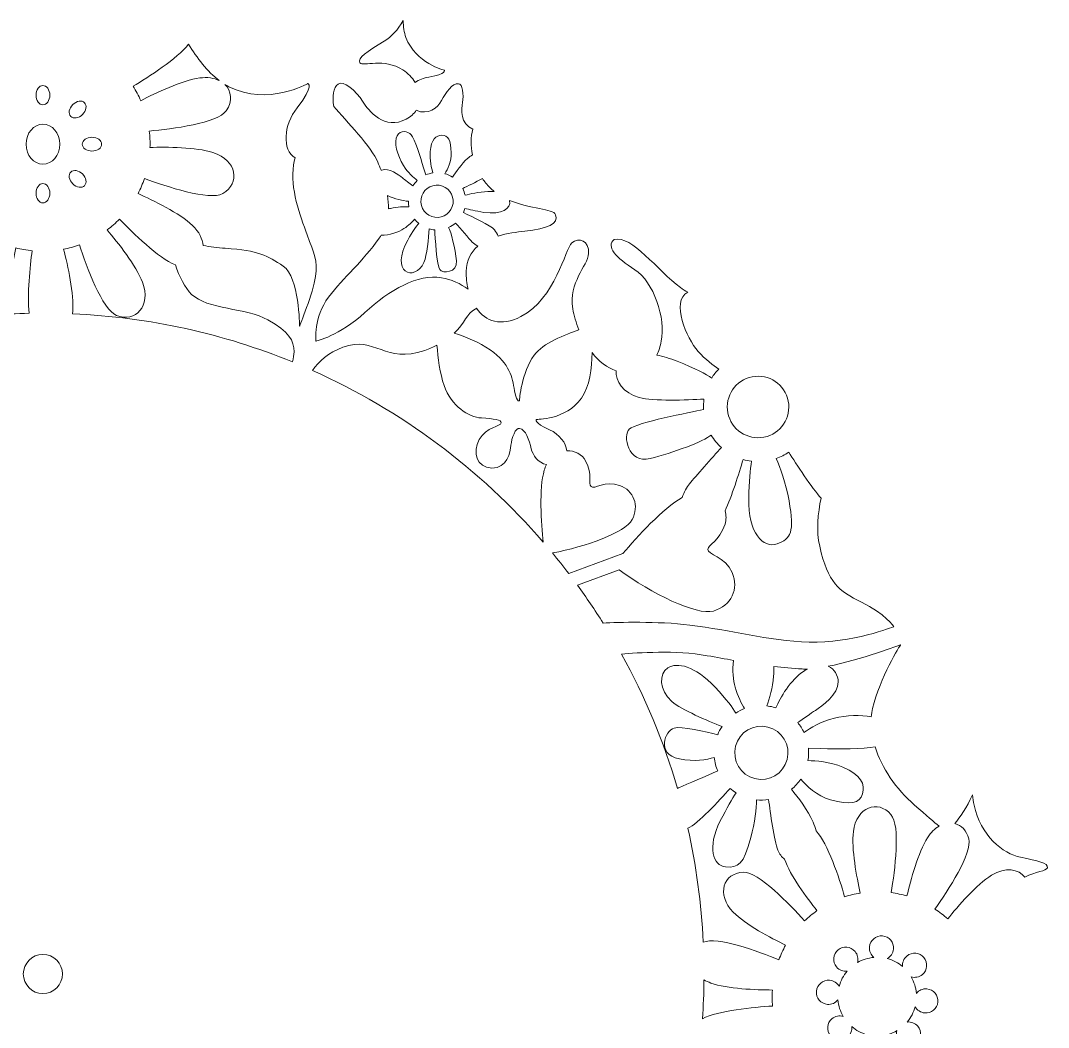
# Model space of a CAD drawing. Header units: inches. Extents: x -22.3 to 19.4, y -6.8 to 10.
# Drawn here: x -13.56 to -5.65, y 1.23 to 8.97 of the extents above; entities that cross this region are included whole.
import ezdxf

# ---------------------------------------------------------------- set-up
doc = ezdxf.new("R2010")
doc.units = ezdxf.units.IN
doc.header["$MEASUREMENT"] = 0
doc.layers.add('Layer 1', color=7, linetype='Continuous')

msp = doc.modelspace()

# ---------------------------------------------------------------- linework, layer by layer
at = {"layer": 'Layer 1', "color": 240, "lineweight": 9}
for points, knots in [([(-10.5218, 8.4987), (-10.4922, 8.5186), (-10.4558, 8.5335), (-10.4163, 8.5398), (-10.4163, 8.5398), (-10.2766, 8.5621), (-10.2963, 8.592), (-10.2963, 8.592), (-10.2963, 8.592), (-10.2963, 8.592), (-10.518, 8.6431), (-10.5928, 8.8447), (-10.5928, 8.8447), (-10.6071, 8.8833), (-10.613, 8.9277), (-10.6133, 8.9742), (-10.6133, 8.9742), (-10.654, 8.903), (-10.7064, 8.8484), (-10.7599, 8.8159), (-10.7599, 8.8159), (-10.8922, 8.7358), (-10.9693, 8.6844), (-10.9464, 8.6501), (-10.9464, 8.6501), (-10.9235, 8.6158), (-10.7627, 8.6902), (-10.616, 8.5942), (-10.616, 8.5942), (-10.5763, 8.5682), (-10.5442, 8.535), (-10.5218, 8.4987)], [0, 0, 0, 0, 0.111111, 0.111111, 0.111111, 0.111111, 0.222222, 0.222222, 0.222222, 0.222222, 0.333333, 0.333333, 0.333333, 0.333333, 0.444444, 0.444444, 0.444444, 0.444444, 0.555556, 0.555556, 0.555556, 0.555556, 0.666667, 0.666667, 0.666667, 0.666667, 0.777778, 0.777778, 0.777778, 0.777778, 1, 1, 1, 1]), ([(-12.0288, 8.5125), (-12.1194, 8.582), (-12.1994, 8.6861), (-12.2649, 8.792), (-12.2649, 8.792), (-12.3541, 8.6799), (-12.5713, 8.5409), (-12.6919, 8.4686), (-12.6919, 8.4686), (-12.6692, 8.4333), (-12.649, 8.3962), (-12.6318, 8.3575), (-12.6318, 8.3575), (-12.5184, 8.4161), (-12.3134, 8.5141), (-12.1789, 8.5323), (-12.1789, 8.5323), (-12.1189, 8.5405), (-12.068, 8.5319), (-12.0288, 8.5125)], [0, 0, 0, 0, 0.166667, 0.166667, 0.166667, 0.166667, 0.333333, 0.333333, 0.333333, 0.333333, 0.5, 0.5, 0.5, 0.5, 0.666667, 0.666667, 0.666667, 0.666667, 1, 1, 1, 1]), ([(-13.3849, 8.4746), (-13.3556, 8.4746), (-13.3317, 8.4412), (-13.3317, 8.4001), (-13.3317, 8.4001), (-13.3317, 8.359), (-13.3556, 8.3256), (-13.3849, 8.3256), (-13.3849, 8.3256), (-13.4143, 8.3256), (-13.4381, 8.359), (-13.4381, 8.4001), (-13.4381, 8.4001), (-13.4381, 8.4412), (-13.4143, 8.4746), (-13.3849, 8.4746)], [0, 0, 0, 0, 0.2, 0.2, 0.2, 0.2, 0.4, 0.4, 0.4, 0.4, 0.6, 0.6, 0.6, 0.6, 1, 1, 1, 1]), ([(-11.4457, 7.9167), (-11.4499, 7.8989), (-11.4535, 7.8812), (-11.4563, 7.8635), (-11.4563, 7.8635), (-11.4853, 7.6817), (-11.4074, 7.4754), (-11.3524, 7.3256), (-11.3524, 7.3256), (-11.2974, 7.1759), (-11.2699, 7.13), (-11.2882, 7.0047), (-11.2882, 7.0047), (-11.3065, 6.8794), (-11.4105, 6.6227), (-11.4105, 6.6227), (-11.4105, 6.6227), (-11.4105, 6.6227), (-11.4135, 7.0017), (-11.5358, 7.0842), (-11.5358, 7.0842), (-11.658, 7.1667), (-11.7252, 7.2034), (-11.982, 7.2217), (-11.982, 7.2217), (-12.0431, 7.2261), (-12.1007, 7.2339), (-12.1528, 7.2433), (-12.1528, 7.2433), (-12.1565, 7.293), (-12.1821, 7.3477), (-12.2344, 7.3978), (-12.2344, 7.3978), (-12.3326, 7.4916), (-12.537, 7.5907), (-12.6535, 7.6428), (-12.6535, 7.6428), (-12.6342, 7.6799), (-12.6176, 7.7187), (-12.604, 7.759), (-12.604, 7.759), (-12.4404, 7.698), (-12.1042, 7.5848), (-12.0021, 7.6432), (-12.0021, 7.6432), (-11.8655, 7.7214), (-11.8906, 7.8981), (-12.0772, 7.9587), (-12.0772, 7.9587), (-12.2064, 8.0007), (-12.4337, 8.0013), (-12.5613, 7.9977), (-12.5613, 7.9977), (-12.5599, 8.0405), (-12.562, 8.0826), (-12.567, 8.1238), (-12.567, 8.1238), (-12.3932, 8.1398), (-12.041, 8.1837), (-11.9743, 8.2806), (-11.9743, 8.2806), (-11.9241, 8.3538), (-11.9337, 8.4328), (-11.9865, 8.4831), (-11.9865, 8.4831), (-11.9757, 8.4764), (-11.9648, 8.4702), (-11.9537, 8.4646), (-11.9537, 8.4646), (-11.6546, 8.3134), (-11.3472, 8.4898), (-11.3472, 8.4898), (-11.3472, 8.4898), (-11.3472, 8.4898), (-11.2929, 8.4765), (-11.4289, 8.3031), (-11.4289, 8.3031), (-11.5355, 8.1673), (-11.5456, 7.9819), (-11.4457, 7.9167)], [0, 0, 0, 0, 0.047619, 0.047619, 0.047619, 0.047619, 0.095238, 0.095238, 0.095238, 0.095238, 0.142857, 0.142857, 0.142857, 0.142857, 0.190476, 0.190476, 0.190476, 0.190476, 0.238095, 0.238095, 0.238095, 0.238095, 0.285714, 0.285714, 0.285714, 0.285714, 0.333333, 0.333333, 0.333333, 0.333333, 0.380952, 0.380952, 0.380952, 0.380952, 0.428571, 0.428571, 0.428571, 0.428571, 0.47619, 0.47619, 0.47619, 0.47619, 0.52381, 0.52381, 0.52381, 0.52381, 0.571429, 0.571429, 0.571429, 0.571429, 0.619048, 0.619048, 0.619048, 0.619048, 0.666667, 0.666667, 0.666667, 0.666667, 0.714286, 0.714286, 0.714286, 0.714286, 0.761905, 0.761905, 0.761905, 0.761905, 0.809524, 0.809524, 0.809524, 0.809524, 0.857143, 0.857143, 0.857143, 0.857143, 0.904762, 0.904762, 0.904762, 0.904762, 1, 1, 1, 1]), ([(-10.7838, 7.8217), (-10.792, 7.8444), (-10.8003, 7.8656), (-10.8084, 7.8849), (-10.8084, 7.8849), (-10.8553, 7.9976), (-11.052, 8.2032), (-11.1482, 8.3139), (-11.1482, 8.3139), (-11.1576, 8.3887), (-11.1526, 8.4588), (-11.1129, 8.4852), (-11.1129, 8.4852), (-11.0806, 8.5233), (-10.971, 8.4273), (-10.9262, 8.354), (-10.9262, 8.354), (-10.8814, 8.2807), (-10.7537, 8.1265), (-10.59, 8.2152), (-10.59, 8.2152), (-10.5554, 8.2339), (-10.5301, 8.2573), (-10.513, 8.2835), (-10.513, 8.2835), (-10.4236, 8.2432), (-10.3462, 8.3049), (-10.318, 8.359), (-10.318, 8.359), (-10.2858, 8.4207), (-10.2338, 8.495), (-10.1881, 8.4876), (-10.1881, 8.4876), (-10.1563, 8.4915), (-10.1466, 8.3984), (-10.1575, 8.3444), (-10.1575, 8.3444), (-10.1678, 8.2934), (-10.1747, 8.1764), (-10.0783, 8.1384), (-10.0783, 8.1384), (-10.0939, 8.0783), (-10.0953, 8.0095), (-10.0811, 7.9402), (-10.0811, 7.9402), (-10.0938, 7.9326), (-10.1066, 7.9232), (-10.1191, 7.9121), (-10.1191, 7.9121), (-10.164, 7.8723), (-10.2086, 7.8086), (-10.2341, 7.7693), (-10.2341, 7.7693), (-10.2521, 7.7809), (-10.2719, 7.7899), (-10.2929, 7.7959), (-10.2929, 7.7959), (-10.273, 7.8283), (-10.2402, 7.8926), (-10.2436, 7.9582), (-10.2436, 7.9582), (-10.2485, 8.0517), (-10.2679, 8.0942), (-10.3151, 8.0922), (-10.3151, 8.0922), (-10.3624, 8.0902), (-10.3975, 8.0582), (-10.4057, 7.9658), (-10.4057, 7.9658), (-10.4114, 7.9011), (-10.3953, 7.8355), (-10.3851, 7.8019), (-10.3851, 7.8019), (-10.4046, 7.7991), (-10.4232, 7.7937), (-10.4406, 7.7862), (-10.4406, 7.7862), (-10.4406, 7.7862), (-10.4564, 7.84), (-10.4564, 7.84), (-10.4564, 7.84), (-10.4823, 7.9285), (-10.5242, 8.0643), (-10.5521, 8.0941), (-10.5521, 8.0941), (-10.5799, 8.124), (-10.6326, 8.1346), (-10.6604, 8.0883), (-10.6604, 8.0883), (-10.6882, 8.042), (-10.6583, 7.9352), (-10.6117, 7.8582), (-10.6117, 7.8582), (-10.5796, 7.8052), (-10.5316, 7.7642), (-10.5048, 7.7438), (-10.5048, 7.7438), (-10.518, 7.7314), (-10.5296, 7.7173), (-10.5394, 7.7019), (-10.5394, 7.7019), (-10.5637, 7.7212), (-10.6008, 7.7483), (-10.6188, 7.7631), (-10.6188, 7.7631), (-10.6472, 7.7864), (-10.7241, 7.8429), (-10.7786, 7.8237), (-10.7786, 7.8237), (-10.7804, 7.8231), (-10.7821, 7.8224), (-10.7838, 7.8217)], [0, 0, 0, 0, 0.034483, 0.034483, 0.034483, 0.034483, 0.068966, 0.068966, 0.068966, 0.068966, 0.103448, 0.103448, 0.103448, 0.103448, 0.137931, 0.137931, 0.137931, 0.137931, 0.172414, 0.172414, 0.172414, 0.172414, 0.206897, 0.206897, 0.206897, 0.206897, 0.241379, 0.241379, 0.241379, 0.241379, 0.275862, 0.275862, 0.275862, 0.275862, 0.310345, 0.310345, 0.310345, 0.310345, 0.344828, 0.344828, 0.344828, 0.344828, 0.37931, 0.37931, 0.37931, 0.37931, 0.413793, 0.413793, 0.413793, 0.413793, 0.448276, 0.448276, 0.448276, 0.448276, 0.482759, 0.482759, 0.482759, 0.482759, 0.517241, 0.517241, 0.517241, 0.517241, 0.551724, 0.551724, 0.551724, 0.551724, 0.586207, 0.586207, 0.586207, 0.586207, 0.62069, 0.62069, 0.62069, 0.62069, 0.655172, 0.655172, 0.655172, 0.655172, 0.689655, 0.689655, 0.689655, 0.689655, 0.724138, 0.724138, 0.724138, 0.724138, 0.758621, 0.758621, 0.758621, 0.758621, 0.793103, 0.793103, 0.793103, 0.793103, 0.827586, 0.827586, 0.827586, 0.827586, 0.862069, 0.862069, 0.862069, 0.862069, 0.896552, 0.896552, 0.896552, 0.896552, 0.931034, 0.931034, 0.931034, 0.931034, 1, 1, 1, 1]), ([(-13.0654, 8.3422), (-13.0446, 8.3215), (-13.0514, 8.281), (-13.0805, 8.252), (-13.0805, 8.252), (-13.1095, 8.2229), (-13.1499, 8.2161), (-13.1707, 8.2369), (-13.1707, 8.2369), (-13.1915, 8.2577), (-13.1848, 8.2981), (-13.1557, 8.3272), (-13.1557, 8.3272), (-13.1266, 8.3563), (-13.0862, 8.363), (-13.0654, 8.3422)], [0, 0, 0, 0, 0.2, 0.2, 0.2, 0.2, 0.4, 0.4, 0.4, 0.4, 0.6, 0.6, 0.6, 0.6, 1, 1, 1, 1]), ([(-13.3849, 8.1769), (-13.3135, 8.1769), (-13.2555, 8.1079), (-13.2555, 8.0227), (-13.2555, 8.0227), (-13.2555, 7.9375), (-13.3135, 7.8685), (-13.3849, 7.8685), (-13.3849, 7.8685), (-13.4564, 7.8685), (-13.5143, 7.9375), (-13.5143, 8.0227), (-13.5143, 8.0227), (-13.5143, 8.1079), (-13.4564, 8.1769), (-13.3849, 8.1769)], [0, 0, 0, 0, 0.2, 0.2, 0.2, 0.2, 0.4, 0.4, 0.4, 0.4, 0.6, 0.6, 0.6, 0.6, 1, 1, 1, 1]), ([(-12.9331, 8.0227), (-12.9331, 7.9933), (-12.9664, 7.9695), (-13.0075, 7.9695), (-13.0075, 7.9695), (-13.0486, 7.9695), (-13.082, 7.9933), (-13.082, 8.0227), (-13.082, 8.0227), (-13.082, 8.0521), (-13.0486, 8.0759), (-13.0075, 8.0759), (-13.0075, 8.0759), (-12.9664, 8.0759), (-12.9331, 8.0521), (-12.9331, 8.0227)], [0, 0, 0, 0, 0.2, 0.2, 0.2, 0.2, 0.4, 0.4, 0.4, 0.4, 0.6, 0.6, 0.6, 0.6, 1, 1, 1, 1]), ([(-13.0654, 7.7032), (-13.0862, 7.6824), (-13.1266, 7.6892), (-13.1557, 7.7182), (-13.1557, 7.7182), (-13.1848, 7.7473), (-13.1915, 7.7877), (-13.1707, 7.8085), (-13.1707, 7.8085), (-13.1499, 7.8293), (-13.1095, 7.8225), (-13.0805, 7.7934), (-13.0805, 7.7934), (-13.0514, 7.7644), (-13.0446, 7.724), (-13.0654, 7.7032)], [0, 0, 0, 0, 0.2, 0.2, 0.2, 0.2, 0.4, 0.4, 0.4, 0.4, 0.6, 0.6, 0.6, 0.6, 1, 1, 1, 1]), ([(-9.9133, 7.6592), (-9.9274, 7.6594), (-9.9433, 7.659), (-9.9612, 7.6581), (-9.9612, 7.6581), (-10.0364, 7.6545), (-10.0984, 7.6405), (-10.1373, 7.6294), (-10.1373, 7.6294), (-10.1412, 7.6482), (-10.1476, 7.6661), (-10.156, 7.6827), (-10.156, 7.6827), (-10.1198, 7.6995), (-10.0543, 7.7305), (-10.0041, 7.7581), (-10.0041, 7.7581), (-9.9961, 7.7463), (-9.9876, 7.7348), (-9.9785, 7.7236), (-9.9785, 7.7236), (-9.9584, 7.699), (-9.9365, 7.6777), (-9.9133, 7.6592)], [0, 0, 0, 0, 0.142857, 0.142857, 0.142857, 0.142857, 0.285714, 0.285714, 0.285714, 0.285714, 0.428571, 0.428571, 0.428571, 0.428571, 0.571429, 0.571429, 0.571429, 0.571429, 0.714286, 0.714286, 0.714286, 0.714286, 1, 1, 1, 1]), ([(-13.3849, 7.5708), (-13.4143, 7.5708), (-13.4381, 7.6042), (-13.4381, 7.6453), (-13.4381, 7.6453), (-13.4381, 7.6864), (-13.4143, 7.7198), (-13.3849, 7.7198), (-13.3849, 7.7198), (-13.3556, 7.7198), (-13.3317, 7.6864), (-13.3317, 7.6453), (-13.3317, 7.6453), (-13.3317, 7.6042), (-13.3556, 7.5708), (-13.3849, 7.5708)], [0, 0, 0, 0, 0.2, 0.2, 0.2, 0.2, 0.4, 0.4, 0.4, 0.4, 0.6, 0.6, 0.6, 0.6, 1, 1, 1, 1]), ([(-10.4771, 7.5759), (-10.4729, 7.5074), (-10.4139, 7.4554), (-10.3454, 7.4596), (-10.3454, 7.4596), (-10.277, 7.4639), (-10.2249, 7.5228), (-10.2292, 7.5913), (-10.2292, 7.5913), (-10.2334, 7.6598), (-10.2924, 7.7118), (-10.3609, 7.7076), (-10.3609, 7.7076), (-10.4293, 7.7033), (-10.4814, 7.6444), (-10.4771, 7.5759)], [0, 0, 0, 0, 0.2, 0.2, 0.2, 0.2, 0.4, 0.4, 0.4, 0.4, 0.6, 0.6, 0.6, 0.6, 1, 1, 1, 1]), ([(-10.7275, 7.5246), (-10.7267, 7.5594), (-10.7292, 7.5943), (-10.7341, 7.6286), (-10.7341, 7.6286), (-10.678, 7.5995), (-10.6129, 7.5879), (-10.5738, 7.5833), (-10.5738, 7.5833), (-10.5738, 7.5789), (-10.5736, 7.5744), (-10.5733, 7.5699), (-10.5733, 7.5699), (-10.5727, 7.5598), (-10.5714, 7.5498), (-10.5695, 7.5402), (-10.5695, 7.5402), (-10.6048, 7.5416), (-10.6591, 7.5409), (-10.711, 7.5288), (-10.711, 7.5288), (-10.7166, 7.5275), (-10.7221, 7.5261), (-10.7275, 7.5246)], [0, 0, 0, 0, 0.142857, 0.142857, 0.142857, 0.142857, 0.285714, 0.285714, 0.285714, 0.285714, 0.428571, 0.428571, 0.428571, 0.428571, 0.571429, 0.571429, 0.571429, 0.571429, 0.714286, 0.714286, 0.714286, 0.714286, 1, 1, 1, 1]), ([(-9.8838, 7.3161), (-9.8893, 7.3321), (-9.8986, 7.3482), (-9.9112, 7.3631), (-9.9112, 7.3631), (-9.9435, 7.401), (-10.0772, 7.4635), (-10.1506, 7.4959), (-10.1506, 7.4959), (-10.1461, 7.5064), (-10.1423, 7.5174), (-10.1394, 7.5286), (-10.1394, 7.5286), (-10.1073, 7.5201), (-10.0588, 7.5091), (-9.9921, 7.4983), (-9.9921, 7.4983), (-9.8551, 7.4762), (-9.7823, 7.5299), (-9.7952, 7.5876), (-9.7952, 7.5876), (-9.7952, 7.5876), (-9.7958, 7.5903), (-9.7958, 7.5903), (-9.7958, 7.5903), (-9.6336, 7.521), (-9.4612, 7.5298), (-9.4411, 7.4802), (-9.4411, 7.4802), (-9.4127, 7.4104), (-9.5007, 7.3719), (-9.6787, 7.3532), (-9.6787, 7.3532), (-9.7411, 7.3467), (-9.8145, 7.3368), (-9.8838, 7.3161)], [0, 0, 0, 0, 0.1, 0.1, 0.1, 0.1, 0.2, 0.2, 0.2, 0.2, 0.3, 0.3, 0.3, 0.3, 0.4, 0.4, 0.4, 0.4, 0.5, 0.5, 0.5, 0.5, 0.6, 0.6, 0.6, 0.6, 0.7, 0.7, 0.7, 0.7, 0.8, 0.8, 0.8, 0.8, 1, 1, 1, 1]), ([(-12.3663, 7.0938), (-12.3349, 7.007), (-12.2928, 6.9169), (-12.2418, 6.8672), (-12.2418, 6.8672), (-12.1226, 6.751), (-11.82, 6.7633), (-11.655, 6.6716), (-11.655, 6.6716), (-11.4899, 6.5799), (-11.4532, 6.5127), (-11.4532, 6.424), (-11.4532, 6.424), (-11.4532, 6.4017), (-11.4585, 6.3752), (-11.4663, 6.348), (-11.4663, 6.348), (-11.9919, 6.5624), (-12.5615, 6.6914), (-13.1578, 6.7176), (-13.1578, 6.7176), (-13.1571, 6.7228), (-13.1565, 6.7282), (-13.156, 6.7336), (-13.156, 6.7336), (-13.1439, 6.8689), (-13.1938, 7.0905), (-13.2258, 7.2141), (-13.2258, 7.2141), (-13.1841, 7.2222), (-13.1434, 7.2336), (-13.1041, 7.2479), (-13.1041, 7.2479), (-13.0498, 7.082), (-12.9286, 6.7484), (-12.8193, 6.7051), (-12.8193, 6.7051), (-12.6729, 6.6471), (-12.5505, 6.7769), (-12.6194, 6.9605), (-12.6194, 6.9605), (-12.6672, 7.0877), (-12.8085, 7.2658), (-12.8908, 7.3633), (-12.8908, 7.3633), (-12.8571, 7.3886), (-12.8254, 7.4164), (-12.7959, 7.4465), (-12.7959, 7.4465), (-12.6936, 7.3399), (-12.4958, 7.1458), (-12.3663, 7.0938)], [0, 0, 0, 0, 0.071429, 0.071429, 0.071429, 0.071429, 0.142857, 0.142857, 0.142857, 0.142857, 0.214286, 0.214286, 0.214286, 0.214286, 0.285714, 0.285714, 0.285714, 0.285714, 0.357143, 0.357143, 0.357143, 0.357143, 0.428571, 0.428571, 0.428571, 0.428571, 0.5, 0.5, 0.5, 0.5, 0.571429, 0.571429, 0.571429, 0.571429, 0.642857, 0.642857, 0.642857, 0.642857, 0.714286, 0.714286, 0.714286, 0.714286, 0.785714, 0.785714, 0.785714, 0.785714, 0.857143, 0.857143, 0.857143, 0.857143, 1, 1, 1, 1]), ([(-10.1146, 6.9077), (-10.1694, 6.9479), (-10.2444, 6.9828), (-10.3194, 6.9956), (-10.3194, 6.9956), (-10.4997, 7.0261), (-10.7167, 6.9039), (-10.9092, 6.7266), (-10.9092, 6.7266), (-11.1018, 6.5493), (-11.2851, 6.5065), (-11.2851, 6.5065), (-11.2851, 6.5065), (-11.2851, 6.5065), (-11.3035, 6.693), (-11.1873, 6.8458), (-11.1873, 6.8458), (-11.0712, 6.9986), (-10.9245, 7.1209), (-10.7961, 7.3012), (-10.7961, 7.3012), (-10.791, 7.3084), (-10.7863, 7.3157), (-10.7818, 7.3231), (-10.7818, 7.3231), (-10.7232, 7.3196), (-10.645, 7.3474), (-10.6075, 7.3727), (-10.6075, 7.3727), (-10.5714, 7.3971), (-10.5428, 7.4264), (-10.5256, 7.446), (-10.5256, 7.446), (-10.516, 7.434), (-10.5053, 7.4231), (-10.4935, 7.4134), (-10.4935, 7.4134), (-10.5114, 7.3927), (-10.5406, 7.3538), (-10.5788, 7.2844), (-10.5788, 7.2844), (-10.6456, 7.1632), (-10.6366, 7.0793), (-10.5975, 7.0473), (-10.5975, 7.0473), (-10.5584, 7.0154), (-10.4863, 7.0366), (-10.4539, 7.1129), (-10.4539, 7.1129), (-10.4306, 7.1677), (-10.4185, 7.3005), (-10.4135, 7.3713), (-10.4135, 7.3713), (-10.3998, 7.3674), (-10.3857, 7.3648), (-10.3711, 7.3637), (-10.3711, 7.3637), (-10.3676, 7.3095), (-10.3546, 7.0887), (-10.3329, 7.0572), (-10.3329, 7.0572), (-10.3112, 7.0257), (-10.1931, 7.032), (-10.2033, 7.1247), (-10.2033, 7.1247), (-10.2136, 7.2174), (-10.2447, 7.3509), (-10.2651, 7.3812), (-10.2651, 7.3812), (-10.2451, 7.39), (-10.2266, 7.4016), (-10.2102, 7.4155), (-10.2102, 7.4155), (-10.1749, 7.3747), (-10.1065, 7.2958), (-10.0819, 7.2689), (-10.0819, 7.2689), (-10.0714, 7.2575), (-10.0569, 7.2465), (-10.0402, 7.2374), (-10.0402, 7.2374), (-10.0928, 7.1928), (-10.1278, 7.1308), (-10.1291, 7.0434), (-10.1291, 7.0434), (-10.1298, 6.9972), (-10.1249, 6.9512), (-10.1146, 6.9077)], [0, 0, 0, 0, 0.043478, 0.043478, 0.043478, 0.043478, 0.086957, 0.086957, 0.086957, 0.086957, 0.130435, 0.130435, 0.130435, 0.130435, 0.173913, 0.173913, 0.173913, 0.173913, 0.217391, 0.217391, 0.217391, 0.217391, 0.26087, 0.26087, 0.26087, 0.26087, 0.304348, 0.304348, 0.304348, 0.304348, 0.347826, 0.347826, 0.347826, 0.347826, 0.391304, 0.391304, 0.391304, 0.391304, 0.434783, 0.434783, 0.434783, 0.434783, 0.478261, 0.478261, 0.478261, 0.478261, 0.521739, 0.521739, 0.521739, 0.521739, 0.565217, 0.565217, 0.565217, 0.565217, 0.608696, 0.608696, 0.608696, 0.608696, 0.652174, 0.652174, 0.652174, 0.652174, 0.695652, 0.695652, 0.695652, 0.695652, 0.73913, 0.73913, 0.73913, 0.73913, 0.782609, 0.782609, 0.782609, 0.782609, 0.826087, 0.826087, 0.826087, 0.826087, 0.869565, 0.869565, 0.869565, 0.869565, 0.913043, 0.913043, 0.913043, 0.913043, 1, 1, 1, 1]), ([(-10.2203, 6.5684), (-10.1397, 6.6465), (-10.1234, 6.7212), (-10.0596, 6.7541), (-10.0596, 6.7541), (-10.0561, 6.7559), (-10.053, 6.7578), (-10.0502, 6.7598), (-10.0502, 6.7598), (-9.9793, 6.6606), (-9.8626, 6.6155), (-9.7083, 6.6958), (-9.7083, 6.6958), (-9.4385, 6.8363), (-9.3693, 7.2147), (-9.3159, 7.2627), (-9.3159, 7.2627), (-9.2625, 7.3107), (-9.1817, 7.2798), (-9.1877, 7.1813), (-9.1877, 7.1813), (-9.1938, 7.0827), (-9.3446, 6.9616), (-9.309, 6.7561), (-9.309, 6.7561), (-9.2999, 6.7036), (-9.2837, 6.6481), (-9.2614, 6.5941), (-9.2614, 6.5941), (-9.3677, 6.5586), (-9.539, 6.4901), (-9.6055, 6.3996), (-9.6055, 6.3996), (-9.7049, 6.2642), (-9.7189, 6.0522), (-9.7189, 6.0522), (-9.7189, 6.0522), (-9.7189, 6.0522), (-9.7355, 6.0192), (-9.7568, 6.126), (-9.7568, 6.126), (-9.778, 6.2329), (-9.7875, 6.3275), (-9.9453, 6.4403), (-9.9453, 6.4403), (-10.0267, 6.4985), (-10.1348, 6.5409), (-10.2203, 6.5684)], [0, 0, 0, 0, 0.076923, 0.076923, 0.076923, 0.076923, 0.153846, 0.153846, 0.153846, 0.153846, 0.230769, 0.230769, 0.230769, 0.230769, 0.307692, 0.307692, 0.307692, 0.307692, 0.384615, 0.384615, 0.384615, 0.384615, 0.461538, 0.461538, 0.461538, 0.461538, 0.538462, 0.538462, 0.538462, 0.538462, 0.615385, 0.615385, 0.615385, 0.615385, 0.692308, 0.692308, 0.692308, 0.692308, 0.769231, 0.769231, 0.769231, 0.769231, 0.846154, 0.846154, 0.846154, 0.846154, 1, 1, 1, 1]), ([(-8.24, 6.2234), (-8.2835, 6.2521), (-8.3643, 6.2975), (-8.5048, 6.3525), (-8.5048, 6.3525), (-8.5623, 6.375), (-8.6149, 6.3901), (-8.6624, 6.3991), (-8.6624, 6.3991), (-8.6475, 6.4303), (-8.6361, 6.4667), (-8.6278, 6.5077), (-8.6278, 6.5077), (-8.5923, 6.6809), (-8.6861, 6.9647), (-8.8315, 7.0568), (-8.8315, 7.0568), (-8.977, 7.1488), (-9.0565, 7.2359), (-8.9898, 7.29), (-8.9898, 7.29), (-8.8568, 7.3245), (-8.6566, 7.0512), (-8.4811, 6.9192), (-8.4811, 6.9192), (-8.4627, 6.9054), (-8.4438, 6.8941), (-8.4245, 6.8852), (-8.4245, 6.8852), (-8.5576, 6.8113), (-8.4335, 6.5286), (-8.3451, 6.4287), (-8.3451, 6.4287), (-8.29, 6.3664), (-8.2277, 6.3197), (-8.1864, 6.2921), (-8.1864, 6.2921), (-8.2066, 6.2711), (-8.2246, 6.248), (-8.24, 6.2234)], [0, 0, 0, 0, 0.090909, 0.090909, 0.090909, 0.090909, 0.181818, 0.181818, 0.181818, 0.181818, 0.272727, 0.272727, 0.272727, 0.272727, 0.363636, 0.363636, 0.363636, 0.363636, 0.454545, 0.454545, 0.454545, 0.454545, 0.545455, 0.545455, 0.545455, 0.545455, 0.636364, 0.636364, 0.636364, 0.636364, 0.727273, 0.727273, 0.727273, 0.727273, 0.818182, 0.818182, 0.818182, 0.818182, 1, 1, 1, 1]), ([(-13.4902, 6.7216), (-13.5071, 6.8661), (-13.4844, 7.08), (-13.468, 7.2029), (-13.468, 7.2029), (-13.5106, 7.2072), (-13.5521, 7.2147), (-13.5923, 7.2251), (-13.5923, 7.2251), (-13.6172, 7.0999), (-13.6683, 6.8785), (-13.7379, 6.762), (-13.7379, 6.762), (-13.7504, 6.7411), (-13.764, 6.723), (-13.7785, 6.7076), (-13.7785, 6.7076), (-13.6831, 6.7149), (-13.587, 6.7196), (-13.4902, 6.7216)], [0, 0, 0, 0, 0.166667, 0.166667, 0.166667, 0.166667, 0.333333, 0.333333, 0.333333, 0.333333, 0.5, 0.5, 0.5, 0.5, 0.666667, 0.666667, 0.666667, 0.666667, 1, 1, 1, 1]), ([(-11.3124, 6.2823), (-11.2632, 6.349), (-11.1882, 6.4201), (-11.0773, 6.4607), (-11.0773, 6.4607), (-10.8267, 6.5524), (-10.753, 6.3268), (-10.4477, 6.4363), (-10.4477, 6.4363), (-10.4123, 6.4489), (-10.3813, 6.4623), (-10.354, 6.476), (-10.354, 6.476), (-10.3464, 6.3817), (-10.3308, 6.2559), (-10.2992, 6.1667), (-10.2992, 6.1667), (-10.2424, 6.0059), (-10.1097, 5.922), (-10.0123, 5.9159), (-10.0123, 5.9159), (-9.915, 5.9098), (-9.8568, 5.9036), (-9.8596, 5.8778), (-9.8596, 5.8778), (-9.8623, 5.8519), (-9.974, 5.8465), (-10.0279, 5.7498), (-10.0279, 5.7498), (-10.0819, 5.6532), (-10.0491, 5.5321), (-9.9316, 5.5304), (-9.9316, 5.5304), (-9.8142, 5.5287), (-9.7879, 5.6522), (-9.7843, 5.7063), (-9.7843, 5.7063), (-9.7806, 5.7604), (-9.7475, 5.8462), (-9.7183, 5.8343), (-9.7183, 5.8343), (-9.673, 5.8295), (-9.6428, 5.7456), (-9.6282, 5.6787), (-9.6282, 5.6787), (-9.6177, 5.6308), (-9.5774, 5.5698), (-9.5111, 5.5573), (-9.5111, 5.5573), (-9.5176, 5.5441), (-9.5234, 5.5297), (-9.5282, 5.5139), (-9.5282, 5.5139), (-9.5702, 5.3747), (-9.5512, 5.1046), (-9.5369, 4.9612), (-9.5369, 4.9612), (-10.0216, 5.5221), (-10.6269, 5.9759), (-11.3124, 6.2823)], [0, 0, 0, 0, 0.0625, 0.0625, 0.0625, 0.0625, 0.125, 0.125, 0.125, 0.125, 0.1875, 0.1875, 0.1875, 0.1875, 0.25, 0.25, 0.25, 0.25, 0.3125, 0.3125, 0.3125, 0.3125, 0.375, 0.375, 0.375, 0.375, 0.4375, 0.4375, 0.4375, 0.4375, 0.5, 0.5, 0.5, 0.5, 0.5625, 0.5625, 0.5625, 0.5625, 0.625, 0.625, 0.625, 0.625, 0.6875, 0.6875, 0.6875, 0.6875, 0.75, 0.75, 0.75, 0.75, 0.8125, 0.8125, 0.8125, 0.8125, 0.875, 0.875, 0.875, 0.875, 1, 1, 1, 1]), ([(-8.9231, 4.8741), (-8.9231, 4.8741), (-9.3393, 4.718), (-9.3393, 4.718), (-9.3393, 4.718), (-9.3804, 4.7719), (-9.4226, 4.8249), (-9.4657, 4.877), (-9.4657, 4.877), (-9.2109, 4.925), (-8.9062, 5.0331), (-8.8527, 5.1334), (-8.8527, 5.1334), (-8.7949, 5.2417), (-8.8401, 5.3564), (-8.9484, 5.3972), (-8.9484, 5.3972), (-9.0567, 5.438), (-9.1465, 5.3622), (-9.1687, 5.3882), (-9.1687, 5.3882), (-9.191, 5.4143), (-9.1546, 5.4776), (-9.2102, 5.585), (-9.2102, 5.585), (-9.2362, 5.6352), (-9.2945, 5.6655), (-9.3552, 5.6637), (-9.3552, 5.6637), (-9.3589, 5.723), (-9.4119, 5.7905), (-9.4883, 5.825), (-9.4883, 5.825), (-9.6151, 5.8821), (-9.5887, 5.9054), (-9.5887, 5.9054), (-9.5887, 5.9054), (-9.5887, 5.9054), (-9.3652, 5.8968), (-9.2422, 6.0688), (-9.2422, 6.0688), (-9.1791, 6.1571), (-9.1623, 6.3003), (-9.161, 6.4188), (-9.161, 6.4188), (-9.1084, 6.3518), (-9.0449, 6.3001), (-8.9743, 6.2794), (-8.9743, 6.2794), (-8.9832, 6.2017), (-8.9218, 6.1084), (-8.7977, 6.074), (-8.7977, 6.074), (-8.6885, 6.0437), (-8.4345, 6.0537), (-8.2996, 6.0618), (-8.2996, 6.0618), (-8.3035, 6.035), (-8.3049, 6.0076), (-8.3035, 5.9799), (-8.3035, 5.9799), (-8.4051, 5.9598), (-8.8188, 5.8804), (-8.8729, 5.8315), (-8.8729, 5.8315), (-8.9271, 5.7827), (-8.8858, 5.5612), (-8.7133, 5.6036), (-8.7133, 5.6036), (-8.5407, 5.646), (-8.2962, 5.7379), (-8.2441, 5.7841), (-8.2441, 5.7841), (-8.2226, 5.7483), (-8.196, 5.7163), (-8.1656, 5.6888), (-8.1656, 5.6888), (-8.234, 5.612), (-8.3661, 5.4633), (-8.4108, 5.41), (-8.4108, 5.41), (-8.4334, 5.383), (-8.4534, 5.3452), (-8.467, 5.3035), (-8.467, 5.3035), (-8.6149, 5.222), (-8.815, 5.0007), (-8.9231, 4.8737), (-8.9231, 4.8737), (-8.9231, 4.8737), (-8.9231, 4.8741), (-8.9231, 4.8741)], [0, 0, 0, 0, 0.041667, 0.041667, 0.041667, 0.041667, 0.083333, 0.083333, 0.083333, 0.083333, 0.125, 0.125, 0.125, 0.125, 0.166667, 0.166667, 0.166667, 0.166667, 0.208333, 0.208333, 0.208333, 0.208333, 0.25, 0.25, 0.25, 0.25, 0.291667, 0.291667, 0.291667, 0.291667, 0.333333, 0.333333, 0.333333, 0.333333, 0.375, 0.375, 0.375, 0.375, 0.416667, 0.416667, 0.416667, 0.416667, 0.458333, 0.458333, 0.458333, 0.458333, 0.5, 0.5, 0.5, 0.5, 0.541667, 0.541667, 0.541667, 0.541667, 0.583333, 0.583333, 0.583333, 0.583333, 0.625, 0.625, 0.625, 0.625, 0.666667, 0.666667, 0.666667, 0.666667, 0.708333, 0.708333, 0.708333, 0.708333, 0.75, 0.75, 0.75, 0.75, 0.791667, 0.791667, 0.791667, 0.791667, 0.833333, 0.833333, 0.833333, 0.833333, 0.875, 0.875, 0.875, 0.875, 0.916667, 0.916667, 0.916667, 0.916667, 1, 1, 1, 1]), ([(-7.929, 6.2328), (-8.0573, 6.2077), (-8.1409, 6.0834), (-8.1159, 5.9552), (-8.1159, 5.9552), (-8.0909, 5.8269), (-7.9666, 5.7432), (-7.8383, 5.7682), (-7.8383, 5.7682), (-7.71, 5.7933), (-7.6263, 5.9176), (-7.6514, 6.0459), (-7.6514, 6.0459), (-7.6764, 6.1741), (-7.8007, 6.2578), (-7.929, 6.2328)], [0, 0, 0, 0, 0.2, 0.2, 0.2, 0.2, 0.4, 0.4, 0.4, 0.4, 0.6, 0.6, 0.6, 0.6, 1, 1, 1, 1]), ([(-9.2738, 4.6302), (-9.2738, 4.6302), (-8.9532, 4.746), (-8.9532, 4.746), (-8.9532, 4.746), (-8.7046, 4.5676), (-8.3572, 4.3933), (-8.2273, 4.4304), (-8.2273, 4.4304), (-8.089, 4.4699), (-8.0293, 4.6013), (-8.083, 4.7258), (-8.083, 4.7258), (-8.1367, 4.8502), (-8.2737, 4.8641), (-8.2698, 4.904), (-8.2698, 4.904), (-8.266, 4.9439), (-8.1831, 4.9648), (-8.1379, 5.0991), (-8.1379, 5.0991), (-8.127, 5.1316), (-8.1276, 5.167), (-8.1377, 5.2005), (-8.1377, 5.2005), (-8.0856, 5.3126), (-8.0309, 5.4877), (-7.999, 5.5962), (-7.999, 5.5962), (-7.978, 5.5902), (-7.9564, 5.5859), (-7.9345, 5.5832), (-7.9345, 5.5832), (-7.9425, 5.5204), (-7.9513, 5.4261), (-7.9551, 5.2974), (-7.9551, 5.2974), (-7.9629, 5.0331), (-7.8433, 4.9089), (-7.7375, 4.9476), (-7.7375, 4.9476), (-7.6317, 4.9862), (-7.6016, 5.0353), (-7.6456, 5.2786), (-7.6456, 5.2786), (-7.671, 5.4198), (-7.7129, 5.5335), (-7.7436, 5.6041), (-7.7436, 5.6041), (-7.709, 5.6163), (-7.6768, 5.6327), (-7.6475, 5.6527), (-7.6475, 5.6527), (-7.5909, 5.5634), (-7.4683, 5.3739), (-7.3992, 5.2991), (-7.3992, 5.2991), (-7.4235, 5.1826), (-7.4366, 5.0475), (-7.4094, 4.9287), (-7.4094, 4.9287), (-7.3449, 4.6468), (-7.267, 4.5849), (-7.0874, 4.4981), (-7.0874, 4.4981), (-6.9078, 4.4112), (-6.8392, 4.3094), (-6.8392, 4.3094), (-6.8392, 4.3094), (-6.8392, 4.3094), (-7.1655, 4.182), (-7.4898, 4.1915), (-7.4898, 4.1915), (-7.814, 4.2009), (-8.0907, 4.2841), (-8.4088, 4.3226), (-8.4088, 4.3226), (-8.6592, 4.3529), (-8.9593, 4.3434), (-9.0758, 4.338), (-9.0758, 4.338), (-9.1385, 4.4378), (-9.2045, 4.5352), (-9.2738, 4.6302)], [0, 0, 0, 0, 0.045455, 0.045455, 0.045455, 0.045455, 0.090909, 0.090909, 0.090909, 0.090909, 0.136364, 0.136364, 0.136364, 0.136364, 0.181818, 0.181818, 0.181818, 0.181818, 0.227273, 0.227273, 0.227273, 0.227273, 0.272727, 0.272727, 0.272727, 0.272727, 0.318182, 0.318182, 0.318182, 0.318182, 0.363636, 0.363636, 0.363636, 0.363636, 0.409091, 0.409091, 0.409091, 0.409091, 0.454545, 0.454545, 0.454545, 0.454545, 0.5, 0.5, 0.5, 0.5, 0.545455, 0.545455, 0.545455, 0.545455, 0.590909, 0.590909, 0.590909, 0.590909, 0.636364, 0.636364, 0.636364, 0.636364, 0.681818, 0.681818, 0.681818, 0.681818, 0.727273, 0.727273, 0.727273, 0.727273, 0.772727, 0.772727, 0.772727, 0.772727, 0.818182, 0.818182, 0.818182, 0.818182, 0.863636, 0.863636, 0.863636, 0.863636, 0.909091, 0.909091, 0.909091, 0.909091, 1, 1, 1, 1]), ([(-8.934, 4.0981), (-8.8126, 4.1097), (-8.5176, 4.1303), (-8.274, 4.0865), (-8.274, 4.0865), (-8.2005, 4.0734), (-8.1342, 4.0615), (-8.0727, 4.0508), (-8.0727, 4.0508), (-8.0818, 3.9756), (-8.0754, 3.8944), (-8.0609, 3.8446), (-8.0609, 3.8446), (-8.0408, 3.7755), (-8.0094, 3.7159), (-7.9873, 3.6791), (-7.9873, 3.6791), (-8.0108, 3.6701), (-8.0334, 3.6587), (-8.0546, 3.6451), (-8.0546, 3.6451), (-8.078, 3.6837), (-8.1244, 3.7491), (-8.214, 3.844), (-8.214, 3.844), (-8.3705, 4.0099), (-8.5068, 4.0383), (-8.5767, 3.9929), (-8.5767, 3.9929), (-8.6465, 3.9476), (-8.6496, 3.8238), (-8.5461, 3.7345), (-8.5461, 3.7345), (-8.4719, 3.6704), (-8.2695, 3.5843), (-8.161, 3.5407), (-8.161, 3.5407), (-8.1739, 3.5213), (-8.1851, 3.5003), (-8.1943, 3.4781), (-8.1943, 3.4781), (-8.2812, 3.5), (-8.4762, 3.5456), (-8.5288, 3.5298), (-8.5288, 3.5298), (-8.597, 3.5093), (-8.6755, 3.3306), (-8.4881, 3.2925), (-8.4881, 3.2925), (-8.3742, 3.2693), (-8.2781, 3.2862), (-8.2202, 3.303), (-8.2202, 3.303), (-8.2167, 3.267), (-8.2077, 3.2321), (-8.1941, 3.1994), (-8.1941, 3.1994), (-8.2759, 3.1646), (-8.4343, 3.0971), (-8.489, 3.0719), (-8.489, 3.0719), (-8.4936, 3.0698), (-8.4983, 3.0674), (-8.503, 3.0648), (-8.503, 3.0648), (-8.609, 3.4276), (-8.7543, 3.7737), (-8.934, 4.0981)], [0, 0, 0, 0, 0.055556, 0.055556, 0.055556, 0.055556, 0.111111, 0.111111, 0.111111, 0.111111, 0.166667, 0.166667, 0.166667, 0.166667, 0.222222, 0.222222, 0.222222, 0.222222, 0.277778, 0.277778, 0.277778, 0.277778, 0.333333, 0.333333, 0.333333, 0.333333, 0.388889, 0.388889, 0.388889, 0.388889, 0.444444, 0.444444, 0.444444, 0.444444, 0.5, 0.5, 0.5, 0.5, 0.555556, 0.555556, 0.555556, 0.555556, 0.611111, 0.611111, 0.611111, 0.611111, 0.666667, 0.666667, 0.666667, 0.666667, 0.722222, 0.722222, 0.722222, 0.722222, 0.777778, 0.777778, 0.777778, 0.777778, 0.833333, 0.833333, 0.833333, 0.833333, 0.888889, 0.888889, 0.888889, 0.888889, 1, 1, 1, 1]), ([(-7.3441, 4.0047), (-7.096, 4.0536), (-6.7872, 4.171), (-6.7872, 4.171), (-6.7872, 4.171), (-6.7872, 4.171), (-6.9468, 3.9167), (-7.0028, 3.6807), (-7.0028, 3.6807), (-7.0078, 3.6596), (-7.0111, 3.6381), (-7.013, 3.6161), (-7.013, 3.6161), (-7.0945, 3.6334), (-7.2036, 3.6285), (-7.2968, 3.6063), (-7.2968, 3.6063), (-7.3962, 3.5827), (-7.4847, 3.528), (-7.5303, 3.4962), (-7.5303, 3.4962), (-7.5432, 3.5232), (-7.5595, 3.5485), (-7.5786, 3.5716), (-7.5786, 3.5716), (-7.5361, 3.6), (-7.4749, 3.6446), (-7.4426, 3.6654), (-7.4426, 3.6654), (-7.3917, 3.6982), (-7.2643, 3.7904), (-7.2669, 3.8857), (-7.2669, 3.8857), (-7.2682, 3.9356), (-7.2955, 3.9843), (-7.3441, 4.0047)], [0, 0, 0, 0, 0.1, 0.1, 0.1, 0.1, 0.2, 0.2, 0.2, 0.2, 0.3, 0.3, 0.3, 0.3, 0.4, 0.4, 0.4, 0.4, 0.5, 0.5, 0.5, 0.5, 0.6, 0.6, 0.6, 0.6, 0.7, 0.7, 0.7, 0.7, 0.8, 0.8, 0.8, 0.8, 1, 1, 1, 1]), ([(-7.7621, 4.0036), (-7.6899, 3.995), (-7.619, 3.9886), (-7.5432, 3.9843), (-7.5432, 3.9843), (-7.5305, 3.9836), (-7.5169, 3.9836), (-7.5026, 3.9841), (-7.5026, 3.9841), (-7.5103, 3.98), (-7.518, 3.9754), (-7.526, 3.9704), (-7.526, 3.9704), (-7.638, 3.8994), (-7.7128, 3.7614), (-7.7474, 3.6854), (-7.7474, 3.6854), (-7.7544, 3.6876), (-7.7615, 3.6897), (-7.7687, 3.6915), (-7.7687, 3.6915), (-7.7849, 3.6956), (-7.8012, 3.6986), (-7.8173, 3.7004), (-7.8173, 3.7004), (-7.7973, 3.7551), (-7.7709, 3.8407), (-7.7637, 3.9283), (-7.7637, 3.9283), (-7.7616, 3.9538), (-7.761, 3.9792), (-7.7621, 4.0036)], [0, 0, 0, 0, 0.111111, 0.111111, 0.111111, 0.111111, 0.222222, 0.222222, 0.222222, 0.222222, 0.333333, 0.333333, 0.333333, 0.333333, 0.444444, 0.444444, 0.444444, 0.444444, 0.555556, 0.555556, 0.555556, 0.555556, 0.666667, 0.666667, 0.666667, 0.666667, 0.777778, 0.777778, 0.777778, 0.777778, 1, 1, 1, 1]), ([(-7.8078, 3.5375), (-7.9174, 3.5653), (-8.0289, 3.499), (-8.0567, 3.3894), (-8.0567, 3.3894), (-8.0846, 3.2798), (-8.0183, 3.1684), (-7.9087, 3.1405), (-7.9087, 3.1405), (-7.7991, 3.1127), (-7.6876, 3.179), (-7.6598, 3.2886), (-7.6598, 3.2886), (-7.6319, 3.3982), (-7.6982, 3.5096), (-7.8078, 3.5375)], [0, 0, 0, 0, 0.2, 0.2, 0.2, 0.2, 0.4, 0.4, 0.4, 0.4, 0.6, 0.6, 0.6, 0.6, 1, 1, 1, 1]), ([(-6.9838, 3.3852), (-6.9331, 3.2239), (-6.8233, 3.0616), (-6.6798, 2.937), (-6.6798, 2.937), (-6.5855, 2.8551), (-6.5273, 2.805), (-6.4915, 2.7744), (-6.4915, 2.7744), (-6.5233, 2.756), (-6.5539, 2.7268), (-6.5802, 2.6861), (-6.5802, 2.6861), (-6.6522, 2.5742), (-6.7095, 2.3591), (-6.738, 2.2373), (-6.738, 2.2373), (-6.7773, 2.2489), (-6.818, 2.2576), (-6.8598, 2.2632), (-6.8598, 2.2632), (-6.8317, 2.4319), (-6.7856, 2.7768), (-6.861, 2.8641), (-6.861, 2.8641), (-6.9617, 2.9809), (-7.127, 2.9236), (-7.1504, 2.7328), (-7.1504, 2.7328), (-7.1667, 2.6008), (-7.1248, 2.3822), (-7.0974, 2.2601), (-7.0974, 2.2601), (-7.1386, 2.2534), (-7.1787, 2.2436), (-7.2177, 2.2309), (-7.2177, 2.2309), (-7.2592, 2.3734), (-7.3461, 2.6412), (-7.4375, 2.7395), (-7.4375, 2.7395), (-7.443, 2.761), (-7.4507, 2.7833), (-7.4607, 2.806), (-7.4607, 2.806), (-7.5006, 2.8965), (-7.578, 2.9986), (-7.6268, 3.0585), (-7.6268, 3.0585), (-7.5995, 3.0809), (-7.5754, 3.1074), (-7.5555, 3.1374), (-7.5555, 3.1374), (-7.5145, 3.0898), (-7.4303, 3.0059), (-7.3255, 2.9782), (-7.3255, 2.9782), (-7.1763, 2.9387), (-7.0999, 2.9477), (-7.0793, 3.0229), (-7.0793, 3.0229), (-7.0586, 3.098), (-7.0909, 3.1693), (-7.2319, 3.2288), (-7.2319, 3.2288), (-7.3306, 3.2704), (-7.4417, 3.2781), (-7.4995, 3.279), (-7.4995, 3.279), (-7.4941, 3.311), (-7.4931, 3.343), (-7.4961, 3.3741), (-7.4961, 3.3741), (-7.4961, 3.3741), (-7.4037, 3.3717), (-7.4037, 3.3717), (-7.4037, 3.3717), (-7.2691, 3.3683), (-7.0698, 3.3657), (-6.9838, 3.3852)], [0, 0, 0, 0, 0.047619, 0.047619, 0.047619, 0.047619, 0.095238, 0.095238, 0.095238, 0.095238, 0.142857, 0.142857, 0.142857, 0.142857, 0.190476, 0.190476, 0.190476, 0.190476, 0.238095, 0.238095, 0.238095, 0.238095, 0.285714, 0.285714, 0.285714, 0.285714, 0.333333, 0.333333, 0.333333, 0.333333, 0.380952, 0.380952, 0.380952, 0.380952, 0.428571, 0.428571, 0.428571, 0.428571, 0.47619, 0.47619, 0.47619, 0.47619, 0.52381, 0.52381, 0.52381, 0.52381, 0.571429, 0.571429, 0.571429, 0.571429, 0.619048, 0.619048, 0.619048, 0.619048, 0.666667, 0.666667, 0.666667, 0.666667, 0.714286, 0.714286, 0.714286, 0.714286, 0.761905, 0.761905, 0.761905, 0.761905, 0.809524, 0.809524, 0.809524, 0.809524, 0.857143, 0.857143, 0.857143, 0.857143, 0.904762, 0.904762, 0.904762, 0.904762, 1, 1, 1, 1]), ([(-8.4237, 2.7582), (-8.3466, 2.7935), (-8.1846, 2.968), (-8.098, 3.0654), (-8.098, 3.0654), (-8.0838, 3.0529), (-8.0685, 3.0415), (-8.0523, 3.0313), (-8.0523, 3.0313), (-8.0818, 2.9851), (-8.1236, 2.9147), (-8.1742, 2.8154), (-8.1742, 2.8154), (-8.278, 2.6116), (-8.2303, 2.4702), (-8.1333, 2.4613), (-8.1333, 2.4613), (-8.0362, 2.4524), (-7.9946, 2.4796), (-7.9389, 2.6863), (-7.9389, 2.6863), (-7.9066, 2.8061), (-7.8974, 2.9105), (-7.8953, 2.9771), (-7.8953, 2.9771), (-7.8637, 2.9739), (-7.8325, 2.9748), (-7.8021, 2.9796), (-7.8021, 2.9796), (-7.7899, 2.8805), (-7.7601, 2.6588), (-7.7314, 2.5909), (-7.7314, 2.5909), (-7.7186, 2.5609), (-7.7015, 2.5373), (-7.6807, 2.5206), (-7.6807, 2.5206), (-7.6355, 2.395), (-7.5064, 2.2209), (-7.4303, 2.1246), (-7.4303, 2.1246), (-7.4641, 2.101), (-7.4961, 2.0747), (-7.5259, 2.0462), (-7.5259, 2.0462), (-7.6403, 2.1733), (-7.8811, 2.4244), (-7.9963, 2.42), (-7.9963, 2.42), (-8.1505, 2.414), (-8.2088, 2.2491), (-8.0743, 2.1119), (-8.0743, 2.1119), (-7.9811, 2.0168), (-7.7841, 1.9132), (-7.6716, 1.8585), (-7.6716, 1.8585), (-7.6917, 1.8227), (-7.7092, 1.7852), (-7.7238, 1.7462), (-7.7238, 1.7462), (-7.8799, 1.8104), (-8.199, 1.9296), (-8.3054, 1.881), (-8.3054, 1.881), (-8.3195, 2.1809), (-8.3597, 2.4741), (-8.4237, 2.7582)], [0, 0, 0, 0, 0.055556, 0.055556, 0.055556, 0.055556, 0.111111, 0.111111, 0.111111, 0.111111, 0.166667, 0.166667, 0.166667, 0.166667, 0.222222, 0.222222, 0.222222, 0.222222, 0.277778, 0.277778, 0.277778, 0.277778, 0.333333, 0.333333, 0.333333, 0.333333, 0.388889, 0.388889, 0.388889, 0.388889, 0.444444, 0.444444, 0.444444, 0.444444, 0.5, 0.5, 0.5, 0.5, 0.555556, 0.555556, 0.555556, 0.555556, 0.611111, 0.611111, 0.611111, 0.611111, 0.666667, 0.666667, 0.666667, 0.666667, 0.722222, 0.722222, 0.722222, 0.722222, 0.777778, 0.777778, 0.777778, 0.777778, 0.833333, 0.833333, 0.833333, 0.833333, 0.888889, 0.888889, 0.888889, 0.888889, 1, 1, 1, 1]), ([(-6.3703, 2.7946), (-6.33, 2.8432), (-6.2776, 2.9173), (-6.2348, 3.0151), (-6.2348, 3.0151), (-6.2314, 2.988), (-6.2271, 2.9619), (-6.2219, 2.9375), (-6.2219, 2.9375), (-6.1711, 2.7023), (-6.0005, 2.5611), (-5.8653, 2.5352), (-5.8653, 2.5352), (-5.7301, 2.5093), (-5.6498, 2.4901), (-5.6583, 2.4544), (-5.6583, 2.4544), (-5.6645, 2.4285), (-5.7492, 2.4279), (-5.8307, 2.3814), (-5.8307, 2.3814), (-5.8787, 2.4451), (-5.9798, 2.4633), (-6.0879, 2.397), (-6.0879, 2.397), (-6.2014, 2.3274), (-6.3464, 2.1583), (-6.4249, 2.061), (-6.4249, 2.061), (-6.4554, 2.0886), (-6.488, 2.1141), (-6.5226, 2.1369), (-6.5226, 2.1369), (-6.4239, 2.2767), (-6.2326, 2.5671), (-6.2624, 2.6784), (-6.2624, 2.6784), (-6.2794, 2.7418), (-6.3206, 2.7818), (-6.3703, 2.7946)], [0, 0, 0, 0, 0.090909, 0.090909, 0.090909, 0.090909, 0.181818, 0.181818, 0.181818, 0.181818, 0.272727, 0.272727, 0.272727, 0.272727, 0.363636, 0.363636, 0.363636, 0.363636, 0.454545, 0.454545, 0.454545, 0.454545, 0.545455, 0.545455, 0.545455, 0.545455, 0.636364, 0.636364, 0.636364, 0.636364, 0.727273, 0.727273, 0.727273, 0.727273, 0.818182, 0.818182, 0.818182, 0.818182, 1, 1, 1, 1]), ([(-6.8897, 1.7556), (-6.8454, 1.7439), (-6.8054, 1.7226), (-6.7719, 1.6941), (-6.7719, 1.6941), (-6.7751, 1.7239), (-6.7638, 1.7548), (-6.7391, 1.7755), (-6.7391, 1.7755), (-6.6997, 1.8085), (-6.641, 1.8033), (-6.6081, 1.7639), (-6.6081, 1.7639), (-6.5751, 1.7245), (-6.5803, 1.6658), (-6.6197, 1.6329), (-6.6197, 1.6329), (-6.6444, 1.6121), (-6.6768, 1.6065), (-6.7056, 1.6149), (-6.7056, 1.6149), (-6.6835, 1.5769), (-6.6695, 1.5338), (-6.6657, 1.4881), (-6.6657, 1.4881), (-6.6469, 1.5115), (-6.6171, 1.5253), (-6.585, 1.5225), (-6.585, 1.5225), (-6.5338, 1.5179), (-6.496, 1.4728), (-6.5006, 1.4216), (-6.5006, 1.4216), (-6.5051, 1.3705), (-6.5503, 1.3327), (-6.6014, 1.3372), (-6.6014, 1.3372), (-6.6336, 1.34), (-6.6604, 1.3589), (-6.6748, 1.3852), (-6.6748, 1.3852), (-6.6866, 1.3409), (-6.7079, 1.3009), (-6.7364, 1.2674), (-6.7364, 1.2674), (-6.7065, 1.2706), (-6.6757, 1.2594), (-6.655, 1.2346), (-6.655, 1.2346), (-6.622, 1.1952), (-6.6272, 1.1366), (-6.6666, 1.1036), (-6.6666, 1.1036), (-6.706, 1.0706), (-6.7646, 1.0758), (-6.7976, 1.1152), (-6.7976, 1.1152), (-6.8183, 1.14), (-6.824, 1.1723), (-6.8155, 1.2011), (-6.8155, 1.2011), (-6.8536, 1.179), (-6.8967, 1.165), (-6.9423, 1.1613), (-6.9423, 1.1613), (-6.919, 1.1424), (-6.9051, 1.1127), (-6.908, 1.0805), (-6.908, 1.0805), (-6.9125, 1.0294), (-6.9577, 0.9916), (-7.0088, 0.9961), (-7.0088, 0.9961), (-7.06, 1.0006), (-7.0978, 1.0458), (-7.0933, 1.097), (-7.0933, 1.097), (-7.0904, 1.1291), (-7.0716, 1.1559), (-7.0453, 1.1704), (-7.0453, 1.1704), (-7.0895, 1.1821), (-7.1295, 1.2034), (-7.1631, 1.2319), (-7.1631, 1.2319), (-7.1598, 1.202), (-7.1711, 1.1712), (-7.1958, 1.1505), (-7.1958, 1.1505), (-7.2352, 1.1175), (-7.2939, 1.1227), (-7.3269, 1.1621), (-7.3269, 1.1621), (-7.3598, 1.2015), (-7.3546, 1.2602), (-7.3152, 1.2931), (-7.3152, 1.2931), (-7.2905, 1.3139), (-7.2582, 1.3195), (-7.2293, 1.3111), (-7.2293, 1.3111), (-7.2515, 1.3491), (-7.2655, 1.3922), (-7.2692, 1.4379), (-7.2692, 1.4379), (-7.288, 1.4145), (-7.3178, 1.4007), (-7.3499, 1.4035), (-7.3499, 1.4035), (-7.4011, 1.408), (-7.4389, 1.4532), (-7.4344, 1.5044), (-7.4344, 1.5044), (-7.4298, 1.5555), (-7.3847, 1.5933), (-7.3335, 1.5888), (-7.3335, 1.5888), (-7.3014, 1.586), (-7.2745, 1.5671), (-7.2601, 1.5408), (-7.2601, 1.5408), (-7.2484, 1.5851), (-7.227, 1.625), (-7.1986, 1.6586), (-7.1986, 1.6586), (-7.2284, 1.6554), (-7.2593, 1.6666), (-7.28, 1.6914), (-7.28, 1.6914), (-7.3129, 1.7308), (-7.3077, 1.7894), (-7.2684, 1.8224), (-7.2684, 1.8224), (-7.229, 1.8554), (-7.1703, 1.8502), (-7.1373, 1.8108), (-7.1373, 1.8108), (-7.1166, 1.786), (-7.111, 1.7537), (-7.1194, 1.7249), (-7.1194, 1.7249), (-7.0813, 1.747), (-7.0382, 1.761), (-6.9926, 1.7647), (-6.9926, 1.7647), (-7.0159, 1.7836), (-7.0298, 1.8133), (-7.027, 1.8455), (-7.027, 1.8455), (-7.0224, 1.8966), (-6.9773, 1.9344), (-6.9261, 1.9299), (-6.9261, 1.9299), (-6.8749, 1.9254), (-6.8371, 1.8802), (-6.8417, 1.829), (-6.8417, 1.829), (-6.8445, 1.7969), (-6.8634, 1.77), (-6.8897, 1.7556)], [0, 0, 0, 0, 0.02439, 0.02439, 0.02439, 0.02439, 0.04878, 0.04878, 0.04878, 0.04878, 0.073171, 0.073171, 0.073171, 0.073171, 0.097561, 0.097561, 0.097561, 0.097561, 0.121951, 0.121951, 0.121951, 0.121951, 0.146341, 0.146341, 0.146341, 0.146341, 0.170732, 0.170732, 0.170732, 0.170732, 0.195122, 0.195122, 0.195122, 0.195122, 0.219512, 0.219512, 0.219512, 0.219512, 0.243902, 0.243902, 0.243902, 0.243902, 0.268293, 0.268293, 0.268293, 0.268293, 0.292683, 0.292683, 0.292683, 0.292683, 0.317073, 0.317073, 0.317073, 0.317073, 0.341463, 0.341463, 0.341463, 0.341463, 0.365854, 0.365854, 0.365854, 0.365854, 0.390244, 0.390244, 0.390244, 0.390244, 0.414634, 0.414634, 0.414634, 0.414634, 0.439024, 0.439024, 0.439024, 0.439024, 0.463415, 0.463415, 0.463415, 0.463415, 0.487805, 0.487805, 0.487805, 0.487805, 0.512195, 0.512195, 0.512195, 0.512195, 0.536585, 0.536585, 0.536585, 0.536585, 0.560976, 0.560976, 0.560976, 0.560976, 0.585366, 0.585366, 0.585366, 0.585366, 0.609756, 0.609756, 0.609756, 0.609756, 0.634146, 0.634146, 0.634146, 0.634146, 0.658537, 0.658537, 0.658537, 0.658537, 0.682927, 0.682927, 0.682927, 0.682927, 0.707317, 0.707317, 0.707317, 0.707317, 0.731707, 0.731707, 0.731707, 0.731707, 0.756098, 0.756098, 0.756098, 0.756098, 0.780488, 0.780488, 0.780488, 0.780488, 0.804878, 0.804878, 0.804878, 0.804878, 0.829268, 0.829268, 0.829268, 0.829268, 0.853659, 0.853659, 0.853659, 0.853659, 0.878049, 0.878049, 0.878049, 0.878049, 0.902439, 0.902439, 0.902439, 0.902439, 0.926829, 0.926829, 0.926829, 0.926829, 0.95122, 0.95122, 0.95122, 0.95122, 1, 1, 1, 1]), ([(-13.3849, 1.7879), (-13.3017, 1.7879), (-13.2342, 1.7204), (-13.2342, 1.6371), (-13.2342, 1.6371), (-13.2342, 1.5539), (-13.3017, 1.4864), (-13.3849, 1.4864), (-13.3849, 1.4864), (-13.4682, 1.4864), (-13.5357, 1.5539), (-13.5357, 1.6371), (-13.5357, 1.6371), (-13.5357, 1.7204), (-13.4682, 1.7879), (-13.3849, 1.7879)], [0, 0, 0, 0, 0.2, 0.2, 0.2, 0.2, 0.4, 0.4, 0.4, 0.4, 0.6, 0.6, 0.6, 0.6, 1, 1, 1, 1]), ([(-8.311, 1.2923), (-8.1916, 1.3571), (-7.9176, 1.3815), (-7.7717, 1.3901), (-7.7717, 1.3901), (-7.7754, 1.4307), (-7.776, 1.472), (-7.7733, 1.5138), (-7.7733, 1.5138), (-7.8984, 1.5144), (-8.121, 1.5222), (-8.2462, 1.5675), (-8.2462, 1.5675), (-8.2659, 1.5746), (-8.2837, 1.583), (-8.2996, 1.5925), (-8.2996, 1.5925), (-8.3005, 1.4917), (-8.3043, 1.3916), (-8.311, 1.2923)], [0, 0, 0, 0, 0.166667, 0.166667, 0.166667, 0.166667, 0.333333, 0.333333, 0.333333, 0.333333, 0.5, 0.5, 0.5, 0.5, 0.666667, 0.666667, 0.666667, 0.666667, 1, 1, 1, 1])]:
    msp.add_open_spline(points, degree=3, knots=knots, dxfattribs=at)

doc.saveas('drawing.dxf')
